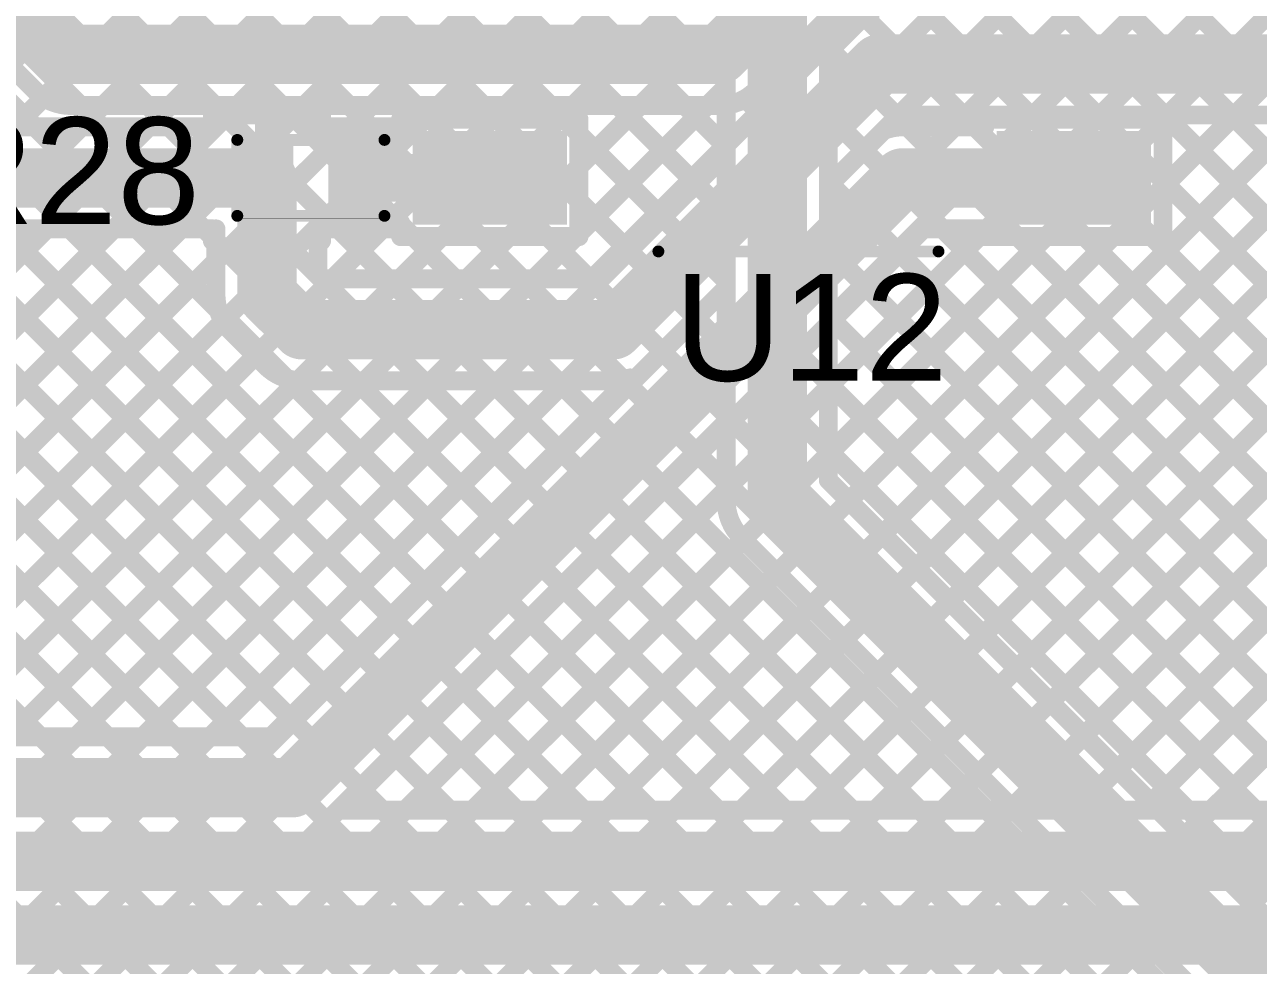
# Model space of a CAD drawing. Header units: millimetres. Extents: x -0.08 to 7.12, y -0.08 to 3.98.
# Drawn here: x 5.215 to 5.735, y 1.626 to 2.023 of the extents above; entities that cross this region are included whole.
import ezdxf

# ---------------------------------------------------------------- set-up
doc = ezdxf.new("R2010")
doc.units = ezdxf.units.MM
doc.header["$MEASUREMENT"] = 0
for name, color, linetype in [('BottomLayer', 5, 'Continuous'), ('TopLayer', 1, 'Continuous'), ('TopOverlay', 2, 'Continuous'), ('TopPaste', 8, 'Continuous'), ('TopSolder', 216, 'Continuous')]:
    doc.layers.add(name, color=color, linetype=linetype)
doc.styles.add('Arial', font='', dxfattribs={"height": 0.2})
doc.styles.get('Arial').set_extended_font_data('Arial')

# ---------------------------------------------------------------- blocks, each defined once
blk = doc.blocks.new('SOP_4_2_54_28')
at = {"layer": 'TopLayer'}
for points in [[(-0.15157, 0.06575), (-0.09449, 0.06575), (-0.09449, 0.03425), (-0.15157, 0.03425)], [(0.09449, 0.06575), (0.15157, 0.06575), (0.15157, 0.03425), (0.09449, 0.03425)], [(-0.15157, -0.03425), (-0.09449, -0.03425), (-0.09449, -0.06575), (-0.15157, -0.06575)], [(0.09449, -0.03425), (0.15157, -0.03425), (0.15157, -0.06575), (0.09449, -0.06575)]]:
    blk.add_hatch(color=1, dxfattribs=at).paths.add_polyline_path(points)
at = {"layer": 'TopPaste'}
for points in [[(-0.15157, 0.06575), (-0.09449, 0.06575), (-0.09449, 0.03425), (-0.15157, 0.03425)], [(0.09449, 0.06575), (0.15157, 0.06575), (0.15157, 0.03425), (0.09449, 0.03425)], [(-0.15157, -0.03425), (-0.09449, -0.03425), (-0.09449, -0.06575), (-0.15157, -0.06575)], [(0.09449, -0.03425), (0.15157, -0.03425), (0.15157, -0.06575), (0.09449, -0.06575)]]:
    blk.add_hatch(color=8, dxfattribs=at).paths.add_polyline_path(points)
at = {"layer": 'TopSolder'}
for points in [[(-0.15557, 0.06975), (-0.09049, 0.06975), (-0.09049, 0.03025), (-0.15557, 0.03025)], [(0.09049, 0.06975), (0.15557, 0.06975), (0.15557, 0.03025), (0.09049, 0.03025)], [(-0.15557, -0.03025), (-0.09049, -0.03025), (-0.09049, -0.06975), (-0.15557, -0.06975)], [(0.09049, -0.03025), (0.15557, -0.03025), (0.15557, -0.06975), (0.09049, -0.06975)]]:
    blk.add_hatch(color=216, dxfattribs=at).paths.add_polyline_path(points)
at = {"layer": 'TopOverlay', "const_width": 0.005}
for points in [[(-0.052, 0.081), (0.066, 0.081)], [(-0.163, 0.048), (-0.163, 0.058)], [(-0.163, 0.058), (-0.158, 0.053)], [(-0.163, 0.048), (-0.158, 0.053)], [(-0.052, -0.081), (0.066, -0.081)]]:
    blk.add_lwpolyline(points, dxfattribs=at)
at = {"layer": 'TopOverlay', "const_width": 0.0025}
for points in [[(-0.05325, 0.081, 1), (-0.05075, 0.081, 1)], [(0.06475, 0.081, 1), (0.06725, 0.081, 1)], [(-0.16425, 0.058, 1), (-0.16175, 0.058, 1)], [(-0.16425, 0.058, 1), (-0.16175, 0.058, 1)], [(-0.15925, 0.053, 1), (-0.15675, 0.053, 1)], [(-0.15925, 0.053, 1), (-0.15675, 0.053, 1)], [(-0.16425, 0.048, 1), (-0.16175, 0.048, 1)], [(-0.16425, 0.048, 1), (-0.16175, 0.048, 1)], [(-0.05325, -0.081, 1), (-0.05075, -0.081, 1)], [(0.06475, -0.081, 1), (0.06725, -0.081, 1)]]:
    blk.add_lwpolyline(points, format="xyb", close=True, dxfattribs=at)
blk = doc.blocks.new('R___0402_44')
at = {"layer": 'TopLayer'}
for points in [[(-0.0275, -0.0125), (-0.0275, 0.0125), (-0.0095, 0.0125), (-0.0095, -0.0125)], [(0.0095, -0.0125), (0.0095, 0.0125), (0.0275, 0.0125), (0.0275, -0.0125)]]:
    blk.add_hatch(color=1, dxfattribs=at).paths.add_polyline_path(points)
at = {"layer": 'TopPaste'}
for points in [[(-0.0275, -0.0125), (-0.0275, 0.0125), (-0.0095, 0.0125), (-0.0095, -0.0125)], [(0.0095, -0.0125), (0.0095, 0.0125), (0.0275, 0.0125), (0.0275, -0.0125)]]:
    blk.add_hatch(color=8, dxfattribs=at).paths.add_polyline_path(points)
at = {"layer": 'TopSolder'}
for points in [[(-0.02967, -0.01467), (-0.02967, 0.01467), (-0.00733, 0.01467), (-0.00733, -0.01467)], [(0.00733, -0.01467), (0.00733, 0.01467), (0.02967, 0.01467), (0.02967, -0.01467)]]:
    blk.add_hatch(color=216, dxfattribs=at).paths.add_polyline_path(points)
at = {"layer": 'TopOverlay'}
for points, const_width in [([(-0.031, 0.016), (0.031, 0.016)], 0.005), ([(-0.031, -0.016), (-0.031, 0.016)], 0.005), ([(0.031, -0.016), (0.031, 0.016)], 0.005), ([(-0.031, -0.016), (0.031, -0.016)], 0.005), ([(-0.032, -0.017), (0.032, -0.017)], 0.000127)]:
    blk.add_lwpolyline(points, dxfattribs=dict(at, const_width=const_width))
for points, const_width in [([(-0.03225, 0.016, 1), (-0.02975, 0.016, 1)], 0.0025), ([(-0.03225, 0.016, 1), (-0.02975, 0.016, 1)], 0.0025), ([(0.02975, 0.016, 1), (0.03225, 0.016, 1)], 0.0025), ([(0.02975, 0.016, 1), (0.03225, 0.016, 1)], 0.0025), ([(-0.03225, -0.016, 1), (-0.02975, -0.016, 1)], 0.0025), ([(-0.03225, -0.016, 1), (-0.02975, -0.016, 1)], 0.0025), ([(0.02975, -0.016, 1), (0.03225, -0.016, 1)], 0.0025), ([(0.02975, -0.016, 1), (0.03225, -0.016, 1)], 0.0025), ([(-0.03203, -0.017, 1), (-0.03197, -0.017, 1)], 0.0000635), ([(0.03197, -0.017, 1), (0.03203, -0.017, 1)], 0.0000635)]:
    blk.add_lwpolyline(points, format="xyb", close=True, dxfattribs=dict(at, const_width=const_width))

msp = doc.modelspace()

# ---------------------------------------------------------------- linework, layer by layer
at = {"layer": 'BottomLayer'}
for points, const_width in [([(4.88723, 2.36832), (5.82055, 1.435)], 0.008), ([(4.91551, 2.36832), (5.84883, 1.435)], 0.008), ([(4.9438, 2.36832), (5.87711, 1.435)], 0.008), ([(4.97208, 2.36832), (5.51077, 1.82963)], 0.008), ([(5.00036, 2.36832), (5.51077, 1.85791)], 0.008), ([(5.02865, 2.36832), (5.51077, 1.8862)], 0.008), ([(5.05693, 2.36832), (5.51077, 1.91448)], 0.008), ([(5.00224, 2.22502), (5.79226, 1.435)], 0.008), ([(4.93053, 1.72738), (5.41415, 2.211)], 0.008), ([(4.93642, 1.70498), (5.44244, 2.211)], 0.008), ([(4.95056, 1.69084), (5.47072, 2.211)], 0.008), ([(4.96471, 1.6767), (5.49901, 2.211)], 0.008), ([(4.97885, 1.66256), (5.52729, 2.211)], 0.008), ([(5.27082, 2.211), (5.51077, 1.97105)], 0.008), ([(5.2991, 2.211), (5.51077, 1.99933)], 0.008), ([(5.55366, 2.211), (6.32966, 1.435)], 0.008), ([(5.55377, 1.95464), (5.81013, 2.211)], 0.008), ([(5.55377, 1.98292), (5.78185, 2.211)], 0.008), ([(5.55377, 2.01121), (5.75356, 2.211)], 0.008), ([(5.55377, 1.8415), (5.92327, 2.211)], 0.008), ([(5.55377, 1.86978), (5.89499, 2.211)], 0.008), ([(5.55377, 1.92635), (5.83842, 2.211)], 0.008), ([(5.55377, 1.89807), (5.8667, 2.211)], 0.008), ([(5.56248, 1.82193), (5.95155, 2.211)], 0.008), ([(5.57662, 1.80778), (5.97984, 2.211)], 0.008), ([(5.59076, 1.79364), (6.00812, 2.211)], 0.008), ([(5.60491, 1.7795), (6.03641, 2.211)], 0.008), ([(5.61905, 1.76536), (6.06469, 2.211)], 0.008), ([(5.63319, 1.75121), (6.09298, 2.211)], 0.008), ([(5.64733, 1.73707), (6.12126, 2.211)], 0.008), ([(5.66147, 1.72293), (6.14954, 2.211)], 0.008), ([(4.99194, 2.20704), (5.76398, 1.435)], 0.008), ([(5.24551, 2.20803), (5.51077, 1.94277)], 0.008), ([(4.97417, 2.19652), (5.73569, 1.435)], 0.008), ([(5.53227, 1.82173), (5.53227, 2.18481)], 0.025), ([(5.51077, 1.82173), (5.51077, 2.18481)], 0.008), ([(5.55377, 1.83064), (5.55377, 2.18481)], 0.008), ([(4.96003, 2.18238), (5.70741, 1.435)], 0.008), ([(5.55377, 2.18261), (6.30138, 1.435)], 0.008), ([(4.94455, 2.16958), (5.67912, 1.435)], 0.008), ([(4.99299, 1.64842), (5.51077, 2.1662)], 0.008), ([(5.67562, 1.70879), (6.13401, 2.16718)], 0.008), ([(4.92991, 2.15593), (5.65084, 1.435)], 0.008), ([(5.55377, 2.15433), (6.27309, 1.435)], 0.008), ([(5.00713, 1.63427), (5.51077, 2.13791)], 0.008), ([(4.93053, 2.12703), (5.62256, 1.435)], 0.008), ([(5.55377, 2.12604), (6.24481, 1.435)], 0.008), ([(5.02127, 1.62013), (5.51077, 2.10963)], 0.008), ([(4.93053, 2.09874), (5.59427, 1.435)], 0.008), ([(5.55377, 2.09776), (6.21653, 1.435)], 0.008), ([(5.03542, 1.60599), (5.51077, 2.08134)], 0.008), ([(4.93053, 2.07046), (5.50736, 1.49362)], 0.008), ([(5.55377, 2.06947), (6.18824, 1.435)], 0.008), ([(5.04956, 1.59185), (5.51077, 2.05306)], 0.008), ([(4.93053, 2.04217), (5.48328, 1.48943)], 0.008), ([(5.55377, 2.04119), (6.15996, 1.435)], 0.008), ([(5.0637, 1.5777), (5.51077, 2.02477)], 0.008), ([(4.93053, 2.01389), (5.46583, 1.47859)], 0.008), ([(5.55377, 2.0129), (6.13167, 1.435)], 0.008), ([(5.07784, 1.56356), (5.51077, 1.99649)], 0.008), ([(4.93053, 1.9856), (5.45335, 1.46278)], 0.008), ([(5.55377, 1.98462), (6.10339, 1.435)], 0.008), ([(5.09148, 1.54892), (5.51077, 1.96821)], 0.008), ([(4.93053, 1.95732), (5.44659, 1.44126)], 0.008), ([(5.55377, 1.95633), (6.0751, 1.435)], 0.008), ([(5.10563, 1.53478), (5.51077, 1.93992)], 0.008), ([(4.93053, 1.92903), (5.42457, 1.435)], 0.008), ([(5.55377, 1.92805), (6.04682, 1.435)], 0.008), ([(5.68976, 1.69465), (5.91269, 1.91758)], 0.008), ([(5.11977, 1.52064), (5.51077, 1.91164)], 0.008), ([(5.55377, 1.89977), (6.01854, 1.435)], 0.008), ([(5.7039, 1.6805), (5.92165, 1.89826)], 0.008), ([(5.13391, 1.50649), (5.51077, 1.88335)], 0.008), ([(5.71804, 1.66636), (5.93879, 1.88711)], 0.008), ([(5.73219, 1.65222), (5.95294, 1.87297)], 0.008), ([(5.55377, 1.87148), (5.99025, 1.435)], 0.008), ([(5.14805, 1.49235), (5.51077, 1.85507)], 0.008), ([(5.55377, 1.8432), (5.96197, 1.435)], 0.008), ([(5.55377, 1.83064), (5.7932, 1.5912)], 0.008), ([(5.1622, 1.47821), (5.51077, 1.82678)], 0.008), ([(5.53227, 1.82173), (5.778, 1.576)], 0.025), ([(5.17634, 1.46407), (5.51793, 1.80566)], 0.008), ([(5.51707, 1.80653), (5.7628, 1.5608)], 0.008), ([(5.19048, 1.44993), (5.53207, 1.79152)], 0.008), ([(5.20462, 1.43578), (5.54622, 1.77738)], 0.008), ([(5.23212, 1.435), (5.56036, 1.76324)], 0.008), ([(5.26041, 1.435), (5.5745, 1.74909)], 0.008), ([(5.28869, 1.435), (5.58864, 1.73495)], 0.008), ([(5.31698, 1.435), (5.60278, 1.72081)], 0.008), ([(5.34526, 1.435), (5.61693, 1.70667)], 0.008), ([(5.37354, 1.435), (5.63107, 1.69253)], 0.008), ([(5.40183, 1.435), (5.64521, 1.67838)], 0.008), ([(5.48531, 1.4902), (5.65935, 1.66424)], 0.008), ([(5.51606, 1.49266), (5.6735, 1.6501)], 0.008), ([(5.53642, 1.48474), (5.68764, 1.63596)], 0.008)]:
    msp.add_lwpolyline(points, dxfattribs=dict(at, const_width=const_width))
for points, const_width in [([(5.50877, 2.02477, 1), (5.51277, 2.02477, 1)], 0.004), ([(5.55177, 2.0129, 1), (5.55577, 2.0129, 1)], 0.004), ([(5.55177, 2.01121, 1), (5.55577, 2.01121, 1)], 0.004), ([(5.50877, 1.99933, 1), (5.51277, 1.99933, 1)], 0.004), ([(5.50877, 1.99649, 1), (5.51277, 1.99649, 1)], 0.004), ([(5.55177, 1.98462, 1), (5.55577, 1.98462, 1)], 0.004), ([(5.55177, 1.98292, 1), (5.55577, 1.98292, 1)], 0.004), ([(5.50877, 1.97105, 1), (5.51277, 1.97105, 1)], 0.004), ([(5.50877, 1.96821, 1), (5.51277, 1.96821, 1)], 0.004), ([(5.55177, 1.95633, 1), (5.55577, 1.95633, 1)], 0.004), ([(5.55177, 1.95464, 1), (5.55577, 1.95464, 1)], 0.004), ([(5.50877, 1.94277, 1), (5.51277, 1.94277, 1)], 0.004), ([(5.50877, 1.93992, 1), (5.51277, 1.93992, 1)], 0.004), ([(5.55177, 1.92805, 1), (5.55577, 1.92805, 1)], 0.004), ([(5.55177, 1.92635, 1), (5.55577, 1.92635, 1)], 0.004), ([(5.50877, 1.91448, 1), (5.51277, 1.91448, 1)], 0.004), ([(5.50877, 1.91164, 1), (5.51277, 1.91164, 1)], 0.004), ([(5.55177, 1.89977, 1), (5.55577, 1.89977, 1)], 0.004), ([(5.55177, 1.89807, 1), (5.55577, 1.89807, 1)], 0.004), ([(5.50877, 1.8862, 1), (5.51277, 1.8862, 1)], 0.004), ([(5.50877, 1.88335, 1), (5.51277, 1.88335, 1)], 0.004), ([(5.55177, 1.87148, 1), (5.55577, 1.87148, 1)], 0.004), ([(5.55177, 1.86978, 1), (5.55577, 1.86978, 1)], 0.004), ([(5.50877, 1.85791, 1), (5.51277, 1.85791, 1)], 0.004), ([(5.50877, 1.85507, 1), (5.51277, 1.85507, 1)], 0.004), ([(5.55177, 1.8432, 1), (5.55577, 1.8432, 1)], 0.004), ([(5.55177, 1.8415, 1), (5.55577, 1.8415, 1)], 0.004), ([(5.55177, 1.83064, 1), (5.55577, 1.83064, 1)], 0.004), ([(5.55177, 1.83064, 1), (5.55577, 1.83064, 1)], 0.004), ([(5.50877, 1.82963, 1), (5.51277, 1.82963, 1)], 0.004), ([(5.50877, 1.82678, 1), (5.51277, 1.82678, 1)], 0.004), ([(5.52602, 1.82173, 1), (5.53852, 1.82173, 1)], 0.0125), ([(5.52602, 1.82173, 1), (5.53852, 1.82173, 1)], 0.0125), ([(5.50877, 1.82173, 1), (5.51277, 1.82173, 1)], 0.004), ([(5.50877, 1.82173, 1), (5.51277, 1.82173, 1)], 0.004), ([(5.50877, 1.82173, 1), (5.51277, 1.82173, 1)], 0.004), ([(5.56048, 1.82193, 1), (5.56448, 1.82193, 1)], 0.004), ([(5.51507, 1.80653, 1), (5.51907, 1.80653, 1)], 0.004), ([(5.51507, 1.80653, 1), (5.51907, 1.80653, 1)], 0.004), ([(5.51507, 1.80653, 1), (5.51907, 1.80653, 1)], 0.004), ([(5.51593, 1.80566, 1), (5.51993, 1.80566, 1)], 0.004), ([(5.57462, 1.80778, 1), (5.57862, 1.80778, 1)], 0.004), ([(5.53007, 1.79152, 1), (5.53407, 1.79152, 1)], 0.004), ([(5.58876, 1.79364, 1), (5.59276, 1.79364, 1)], 0.004), ([(5.60291, 1.7795, 1), (5.60691, 1.7795, 1)], 0.004), ([(5.54422, 1.77738, 1), (5.54822, 1.77738, 1)], 0.004), ([(5.55836, 1.76324, 1), (5.56236, 1.76324, 1)], 0.004), ([(5.61705, 1.76536, 1), (5.62105, 1.76536, 1)], 0.004), ([(5.5725, 1.74909, 1), (5.5765, 1.74909, 1)], 0.004), ([(5.63119, 1.75121, 1), (5.63519, 1.75121, 1)], 0.004), ([(5.64533, 1.73707, 1), (5.64933, 1.73707, 1)], 0.004), ([(5.58664, 1.73495, 1), (5.59064, 1.73495, 1)], 0.004), ([(5.65947, 1.72293, 1), (5.66347, 1.72293, 1)], 0.004), ([(5.60079, 1.72081, 1), (5.60478, 1.72081, 1)], 0.004), ([(5.61493, 1.70667, 1), (5.61893, 1.70667, 1)], 0.004), ([(5.67362, 1.70879, 1), (5.67762, 1.70879, 1)], 0.004), ([(5.62907, 1.69253, 1), (5.63307, 1.69253, 1)], 0.004), ([(5.68776, 1.69465, 1), (5.69176, 1.69465, 1)], 0.004), ([(5.7019, 1.6805, 1), (5.7059, 1.6805, 1)], 0.004), ([(5.64321, 1.67838, 1), (5.64721, 1.67838, 1)], 0.004), ([(5.71604, 1.66636, 1), (5.72004, 1.66636, 1)], 0.004), ([(5.65735, 1.66424, 1), (5.66135, 1.66424, 1)], 0.004), ([(5.6715, 1.6501, 1), (5.6755, 1.6501, 1)], 0.004), ([(5.73019, 1.65222, 1), (5.73419, 1.65222, 1)], 0.004), ([(5.68564, 1.63596, 1), (5.68964, 1.63596, 1)], 0.004)]:
    msp.add_lwpolyline(points, format="xyb", close=True, dxfattribs=dict(at, const_width=const_width))
at = {"layer": 'BottomLayer', "const_width": 0.008}
msp.add_lwpolyline([(5.51707, 1.80653, -0.198912), (5.51077, 1.82173)], format="xyb", dxfattribs=at)
msp.add_lwpolyline([(5.51707, 1.80653, -0.198912), (5.51077, 1.82173)], format="xyb", dxfattribs=at)
at = {"layer": 'TopLayer'}
for points, const_width in [([(5.18676, 2.058), (5.23476, 2.01)], 0.025), ([(5.508, 2.01), (5.556, 2.058)], 0.025), ([(5.16248, 2.0365), (5.21948, 1.9795)], 0.008), ([(5.17786, 2.0365), (5.21956, 1.9948)], 0.008), ([(5.5232, 1.9948), (5.56491, 2.0365)], 0.008), ([(5.56168, 2.03328), (5.56853, 2.02643)], 0.008), ([(5.23476, 2.01), (5.508, 2.01)], 0.025), ([(5.45432, 1.9155), (5.56002, 2.0212)], 0.008), ([(5.54754, 2.01913), (5.55274, 2.01393)], 0.008), ([(5.46322, 1.894), (5.57522, 2.006)], 0.025), ([(5.57522, 2.006), (5.77422, 2.006)], 0.025), ([(5.5334, 2.00499), (5.5386, 1.99979)], 0.008), ([(5.21094, 1.9795), (5.22327, 1.99183)], 0.008), ([(5.23476, 1.9885), (5.508, 1.9885)], 0.008), ([(5.23876, 1.9885), (5.24776, 1.9795)], 0.008), ([(5.23922, 1.9795), (5.24822, 1.9885)], 0.008), ([(5.26705, 1.9885), (5.27605, 1.9795)], 0.008), ([(5.26751, 1.9795), (5.27651, 1.9885)], 0.008), ([(5.29533, 1.9885), (5.29933, 1.9845)], 0.008), ([(5.30079, 1.9845), (5.30479, 1.9885)], 0.008), ([(5.32361, 1.9885), (5.32761, 1.9845)], 0.008), ([(5.32907, 1.9845), (5.33307, 1.9885)], 0.008), ([(5.3519, 1.9885), (5.3609, 1.9795)], 0.008), ([(5.35236, 1.9795), (5.36136, 1.9885)], 0.008), ([(5.38018, 1.9885), (5.38594, 1.98275)], 0.008), ([(5.38389, 1.98275), (5.38964, 1.9885)], 0.008), ([(5.40847, 1.9885), (5.41422, 1.98275)], 0.008), ([(5.41218, 1.98275), (5.41793, 1.9885)], 0.008), ([(5.43675, 1.9885), (5.4425, 1.98275)], 0.008), ([(5.44046, 1.98275), (5.44621, 1.9885)], 0.008), ([(5.4487, 1.9627), (5.4745, 1.9885)], 0.008), ([(5.4487, 1.93442), (5.50278, 1.9885)], 0.008), ([(5.46504, 1.9885), (5.49618, 1.95736)], 0.008), ([(5.49332, 1.9885), (5.51032, 1.9715)], 0.008), ([(5.51873, 1.99137), (5.52446, 1.98564)], 0.008), ([(5.07306, 1.9845), (5.32708, 1.73048)], 0.008), ([(5.10134, 1.9845), (5.34122, 1.74462)], 0.008), ([(5.12962, 1.9845), (5.35536, 1.75877)], 0.008), ([(5.29428, 1.9845), (5.34028, 1.9845)], 0.008), ([(5.29428, 1.9795), (5.29428, 1.9845)], 0.008), ([(5.31728, 1.958), (5.31728, 1.9805)], 0.01), ([(5.34028, 1.9795), (5.34028, 1.9845)], 0.008), ([(5.37361, 1.98275), (5.4487, 1.98275)], 0.008), ([(5.37361, 1.977), (5.37361, 1.98275)], 0.008), ([(5.4487, 1.93325), (5.4487, 1.98275)], 0.008), ([(5.46034, 1.6915), (5.75334, 1.9845)], 0.008), ([(5.57793, 1.97831), (5.58413, 1.9845)], 0.008), ([(5.58315, 1.98352), (5.58717, 1.9795)], 0.008), ([(5.58413, 1.9845), (5.76532, 1.9845)], 0.008), ([(5.60692, 1.9795), (5.61192, 1.9845)], 0.008), ([(5.61046, 1.9845), (5.61546, 1.9795)], 0.008), ([(5.61967, 1.98275), (5.69476, 1.98275)], 0.008), ([(5.61967, 1.9795), (5.61967, 1.98275)], 0.008), ([(5.69476, 1.9542), (5.72505, 1.9845)], 0.008), ([(5.69476, 1.93325), (5.69476, 1.98275)], 0.008), ([(5.69531, 1.9845), (5.9192, 1.76061)], 0.008), ([(5.72359, 1.9845), (5.93334, 1.77475)], 0.008), ([(5.20991, 1.9795), (5.29428, 1.9795)], 0.008), ([(5.34028, 1.9795), (5.37228, 1.9795)], 0.008), ([(5.4487, 1.97656), (5.48203, 1.94322)], 0.008), ([(5.48862, 1.6915), (5.77347, 1.97635)], 0.008), ([(5.585, 1.9795), (5.61967, 1.9795)], 0.008), ([(5.201, 1.958), (5.31728, 1.958)], 0.025), ([(5.31728, 1.90864), (5.31728, 1.958)], 0.025), ([(5.328, 1.701), (5.585, 1.958)], 0.025), ([(5.585, 1.958), (5.65721, 1.958)], 0.025), ([(5.65721, 1.958), (5.671, 1.958)], 0.025), ([(5.35428, 1.958), (5.41102, 1.958)], 0.02), ([(5.51691, 1.6915), (5.78761, 1.9622)], 0.008), ([(5.07352, 1.95575), (5.30677, 1.7225)], 0.008), ([(5.69476, 1.95677), (5.90506, 1.74647)], 0.008), ([(5.4487, 1.94827), (5.46789, 1.92908)], 0.008), ([(5.54519, 1.6915), (5.80175, 1.94806)], 0.008), ([(5.05781, 1.74152), (5.25279, 1.9365)], 0.008), ([(5.05781, 1.76981), (5.22451, 1.9365)], 0.008), ([(5.06707, 1.7225), (5.28107, 1.9365)], 0.008), ([(5.201, 1.9365), (5.29428, 1.9365)], 0.008), ([(5.20591, 1.9365), (5.3695, 1.77291)], 0.008), ([(5.23419, 1.9365), (5.38364, 1.78705)], 0.008), ([(5.26248, 1.9365), (5.29676, 1.90222)], 0.008), ([(5.29076, 1.9365), (5.29428, 1.93298)], 0.008), ([(5.29428, 1.9315), (5.29428, 1.9365)], 0.008), ([(5.29578, 1.9315), (5.29578, 1.9365)], 0.008), ([(5.33878, 1.9315), (5.33878, 1.9365)], 0.008), ([(5.34028, 1.9365), (5.37228, 1.9365)], 0.008), ([(5.34028, 1.9315), (5.34028, 1.9365)], 0.008), ([(5.34493, 1.9155), (5.36593, 1.9365)], 0.008), ([(5.34733, 1.9365), (5.36833, 1.9155)], 0.008), ([(5.34891, 1.6915), (5.59391, 1.9365)], 0.008), ([(5.37361, 1.93325), (5.37361, 1.939)], 0.008), ([(5.37361, 1.93851), (5.37886, 1.93325)], 0.008), ([(5.37549, 1.6915), (5.61967, 1.93569)], 0.008), ([(5.57348, 1.6915), (5.81876, 1.93678)], 0.008), ([(5.59391, 1.9365), (5.61967, 1.9365)], 0.008), ([(5.60176, 1.6915), (5.84676, 1.9365)], 0.008), ([(5.60189, 1.9365), (5.84689, 1.6915)], 0.008), ([(5.61967, 1.93325), (5.61967, 1.9365)], 0.008), ([(5.63004, 1.6915), (5.87504, 1.9365)], 0.008), ([(5.65833, 1.6915), (5.90333, 1.9365)], 0.008), ([(5.06774, 1.93325), (5.27849, 1.7225)], 0.008), ([(5.29578, 1.90864), (5.29578, 1.9315)], 0.008), ([(5.33878, 1.91755), (5.33878, 1.9315)], 0.008), ([(5.37321, 1.9155), (5.39096, 1.93325)], 0.008), ([(5.37361, 1.93325), (5.4487, 1.93325)], 0.008), ([(5.37886, 1.93325), (5.39661, 1.9155)], 0.008), ([(5.4015, 1.9155), (5.41925, 1.93325)], 0.008), ([(5.40377, 1.6915), (5.64552, 1.93325)], 0.008), ([(5.40715, 1.93325), (5.4249, 1.9155)], 0.008), ([(5.42978, 1.9155), (5.44753, 1.93325)], 0.008), ([(5.43205, 1.6915), (5.67381, 1.93325)], 0.008), ([(5.43543, 1.93325), (5.45318, 1.9155)], 0.008), ([(5.61967, 1.93325), (5.69476, 1.93325)], 0.008), ([(5.63342, 1.93325), (5.86263, 1.70404)], 0.008), ([(5.66171, 1.93325), (5.87678, 1.71818)], 0.008), ([(5.68999, 1.93325), (5.89092, 1.73232)], 0.008), ([(5.58376, 1.92635), (5.8186, 1.6915)], 0.008), ([(5.09536, 1.7225), (5.29578, 1.92292)], 0.008), ([(5.05498, 1.91773), (5.2502, 1.7225)], 0.008), ([(5.31728, 1.90864), (5.33192, 1.894)], 0.025), ([(5.34083, 1.9155), (5.45432, 1.9155)], 0.008), ([(5.68661, 1.6915), (5.91269, 1.91758)], 0.008), ([(5.56961, 1.91221), (5.79032, 1.6915)], 0.008), ([(5.33192, 1.894), (5.46322, 1.894)], 0.025), ([(5.7149, 1.6915), (5.92165, 1.89826)], 0.008), ([(5.12364, 1.7225), (5.2988, 1.89766)], 0.008), ([(5.30207, 1.89344), (5.31672, 1.8788)], 0.008), ([(5.55547, 1.89807), (5.76204, 1.6915)], 0.008), ([(5.05498, 1.88944), (5.22192, 1.7225)], 0.008), ([(5.15193, 1.7225), (5.31247, 1.88304)], 0.008), ([(5.54133, 1.88392), (5.73375, 1.6915)], 0.008), ([(5.18021, 1.7225), (5.33027, 1.87256)], 0.008), ([(5.2085, 1.7225), (5.3585, 1.8725)], 0.008), ([(5.23678, 1.7225), (5.38678, 1.8725)], 0.008), ([(5.26506, 1.7225), (5.41506, 1.8725)], 0.008), ([(5.29335, 1.7225), (5.44335, 1.8725)], 0.008), ([(5.31909, 1.7225), (5.47029, 1.87369)], 0.008), ([(5.32549, 1.87348), (5.39779, 1.80119)], 0.008), ([(5.33192, 1.8725), (5.46322, 1.8725)], 0.008), ([(5.35476, 1.8725), (5.41193, 1.81533)], 0.008), ([(5.38305, 1.8725), (5.42607, 1.82948)], 0.008), ([(5.41133, 1.8725), (5.44021, 1.84362)], 0.008), ([(5.43961, 1.8725), (5.45435, 1.85776)], 0.008), ([(5.52719, 1.86978), (5.70547, 1.6915)], 0.008), ([(5.51304, 1.85564), (5.67718, 1.6915)], 0.008), ([(5.4989, 1.8415), (5.6489, 1.6915)], 0.008), ([(5.48476, 1.82735), (5.62061, 1.6915)], 0.008), ([(5.47062, 1.81321), (5.59233, 1.6915)], 0.008), ([(5.45648, 1.79907), (5.56405, 1.6915)], 0.008), ([(5.44233, 1.78493), (5.53576, 1.6915)], 0.008), ([(5.42819, 1.77079), (5.50748, 1.6915)], 0.008), ([(5.41405, 1.75664), (5.47919, 1.6915)], 0.008), ([(5.39991, 1.7425), (5.45091, 1.6915)], 0.008), ([(5.38577, 1.72836), (5.42262, 1.6915)], 0.008), ([(5.01591, 1.7225), (5.31909, 1.7225)], 0.008), ([(5.37162, 1.71422), (5.39434, 1.6915)], 0.008), ([(5.007, 1.701), (5.328, 1.701)], 0.025), ([(5.35748, 1.70008), (5.36606, 1.6915)], 0.008), ([(5.34891, 1.6915), (5.85009, 1.6915)], 0.008), ([(4.989, 1.67), (5.859, 1.67)], 0.025), ([(4.991, 1.639), (5.956, 1.639)], 0.025)]:
    msp.add_lwpolyline(points, dxfattribs=dict(at, const_width=const_width))
at = {"layer": 'TopLayer', "const_width": 0.008}
for points in [[(5.56002, 2.0212, -0.198912), (5.57522, 2.0275)], [(5.56002, 2.0212, -0.198912), (5.57522, 2.0275)], [(5.23476, 1.9885, -0.198912), (5.21956, 1.9948)], [(5.23476, 1.9885, -0.198912), (5.21956, 1.9948)], [(5.5232, 1.9948, -0.198912), (5.508, 1.9885)], [(5.5232, 1.9948, -0.198912), (5.508, 1.9885)], [(5.57793, 1.97831, -0.083924), (5.585, 1.9795)], [(5.57793, 1.97831, -0.083924), (5.585, 1.9795)], [(5.30207, 1.89344, -0.198912), (5.29578, 1.90864)], [(5.30207, 1.89344, -0.198912), (5.29578, 1.90864)], [(5.33192, 1.8725, -0.198912), (5.31672, 1.8788)], [(5.33192, 1.8725, -0.198912), (5.31672, 1.8788)], [(5.47029, 1.87369, -0.083924), (5.46322, 1.8725)], [(5.47029, 1.87369, -0.083924), (5.46322, 1.8725)]]:
    msp.add_lwpolyline(points, format="xyb", dxfattribs=at)
at = {"layer": 'TopLayer'}
for points, const_width in [([(5.56653, 2.02643, 1), (5.57053, 2.02643, 1)], 0.004), ([(5.22851, 2.01, 1), (5.24101, 2.01, 1)], 0.0125), ([(5.22851, 2.01, 1), (5.24101, 2.01, 1)], 0.0125), ([(5.50175, 2.01, 1), (5.51425, 2.01, 1)], 0.0125), ([(5.50175, 2.01, 1), (5.51425, 2.01, 1)], 0.0125), ([(5.54554, 2.01913, 1), (5.54954, 2.01913, 1)], 0.004), ([(5.55802, 2.0212, 1), (5.56202, 2.0212, 1)], 0.004), ([(5.55802, 2.0212, 1), (5.56202, 2.0212, 1)], 0.004), ([(5.55802, 2.0212, 1), (5.56202, 2.0212, 1)], 0.004), ([(5.55075, 2.01393, 1), (5.55474, 2.01393, 1)], 0.004), ([(5.56897, 2.006, 1), (5.58147, 2.006, 1)], 0.0125), ([(5.56897, 2.006, 1), (5.58147, 2.006, 1)], 0.0125), ([(5.5314, 2.00499, 1), (5.5354, 2.00499, 1)], 0.004), ([(5.5366, 1.99979, 1), (5.5406, 1.99979, 1)], 0.004), ([(5.21756, 1.9948, 1), (5.22156, 1.9948, 1)], 0.004), ([(5.21756, 1.9948, 1), (5.22156, 1.9948, 1)], 0.004), ([(5.21756, 1.9948, 1), (5.22156, 1.9948, 1)], 0.004), ([(5.22127, 1.99183, 1), (5.22527, 1.99183, 1)], 0.004), ([(5.5212, 1.9948, 1), (5.5252, 1.9948, 1)], 0.004), ([(5.5212, 1.9948, 1), (5.5252, 1.9948, 1)], 0.004), ([(5.5212, 1.9948, 1), (5.5252, 1.9948, 1)], 0.004), ([(5.23276, 1.9885, 1), (5.23676, 1.9885, 1)], 0.004), ([(5.23276, 1.9885, 1), (5.23676, 1.9885, 1)], 0.004), ([(5.23276, 1.9885, 1), (5.23676, 1.9885, 1)], 0.004), ([(5.23676, 1.9885, 1), (5.24076, 1.9885, 1)], 0.004), ([(5.24622, 1.9885, 1), (5.25022, 1.9885, 1)], 0.004), ([(5.26505, 1.9885, 1), (5.26905, 1.9885, 1)], 0.004), ([(5.27451, 1.9885, 1), (5.27851, 1.9885, 1)], 0.004), ([(5.29333, 1.9885, 1), (5.29733, 1.9885, 1)], 0.004), ([(5.30279, 1.9885, 1), (5.30679, 1.9885, 1)], 0.004), ([(5.32161, 1.9885, 1), (5.32561, 1.9885, 1)], 0.004), ([(5.33107, 1.9885, 1), (5.33507, 1.9885, 1)], 0.004), ([(5.3499, 1.9885, 1), (5.3539, 1.9885, 1)], 0.004), ([(5.35936, 1.9885, 1), (5.36336, 1.9885, 1)], 0.004), ([(5.37818, 1.9885, 1), (5.38218, 1.9885, 1)], 0.004), ([(5.38764, 1.9885, 1), (5.39164, 1.9885, 1)], 0.004), ([(5.40647, 1.9885, 1), (5.41047, 1.9885, 1)], 0.004), ([(5.41593, 1.9885, 1), (5.41993, 1.9885, 1)], 0.004), ([(5.43475, 1.9885, 1), (5.43875, 1.9885, 1)], 0.004), ([(5.44421, 1.9885, 1), (5.44821, 1.9885, 1)], 0.004), ([(5.46304, 1.9885, 1), (5.46704, 1.9885, 1)], 0.004), ([(5.4725, 1.9885, 1), (5.4765, 1.9885, 1)], 0.004), ([(5.49132, 1.9885, 1), (5.49532, 1.9885, 1)], 0.004), ([(5.50078, 1.9885, 1), (5.50478, 1.9885, 1)], 0.004), ([(5.506, 1.9885, 1), (5.51, 1.9885, 1)], 0.004), ([(5.506, 1.9885, 1), (5.51, 1.9885, 1)], 0.004), ([(5.506, 1.9885, 1), (5.51, 1.9885, 1)], 0.004), ([(5.51673, 1.99137, 1), (5.52073, 1.99137, 1)], 0.004), ([(5.29228, 1.9845, 1), (5.29628, 1.9845, 1)], 0.004), ([(5.29228, 1.9845, 1), (5.29628, 1.9845, 1)], 0.004), ([(5.29733, 1.9845, 1), (5.30133, 1.9845, 1)], 0.004), ([(5.29879, 1.9845, 1), (5.30279, 1.9845, 1)], 0.004), ([(5.31478, 1.9805, 1), (5.31978, 1.9805, 1)], 0.005), ([(5.32561, 1.9845, 1), (5.32961, 1.9845, 1)], 0.004), ([(5.32707, 1.9845, 1), (5.33107, 1.9845, 1)], 0.004), ([(5.33828, 1.9845, 1), (5.34228, 1.9845, 1)], 0.004), ([(5.33828, 1.9845, 1), (5.34228, 1.9845, 1)], 0.004), ([(5.37161, 1.98275, 1), (5.37561, 1.98275, 1)], 0.004), ([(5.37161, 1.98275, 1), (5.37561, 1.98275, 1)], 0.004), ([(5.38189, 1.98275, 1), (5.38589, 1.98275, 1)], 0.004), ([(5.38394, 1.98275, 1), (5.38794, 1.98275, 1)], 0.004), ([(5.41017, 1.98275, 1), (5.41418, 1.98275, 1)], 0.004), ([(5.41222, 1.98275, 1), (5.41622, 1.98275, 1)], 0.004), ([(5.43846, 1.98275, 1), (5.44246, 1.98275, 1)], 0.004), ([(5.4405, 1.98275, 1), (5.4445, 1.98275, 1)], 0.004), ([(5.4467, 1.98275, 1), (5.4507, 1.98275, 1)], 0.004), ([(5.4467, 1.98275, 1), (5.4507, 1.98275, 1)], 0.004), ([(5.52246, 1.98564, 1), (5.52646, 1.98564, 1)], 0.004), ([(5.58115, 1.98352, 1), (5.58515, 1.98352, 1)], 0.004), ([(5.58213, 1.9845, 1), (5.58613, 1.9845, 1)], 0.004), ([(5.58213, 1.9845, 1), (5.58613, 1.9845, 1)], 0.004), ([(5.60846, 1.9845, 1), (5.61246, 1.9845, 1)], 0.004), ([(5.60992, 1.9845, 1), (5.61392, 1.9845, 1)], 0.004), ([(5.61767, 1.98275, 1), (5.62167, 1.98275, 1)], 0.004), ([(5.61767, 1.98275, 1), (5.62167, 1.98275, 1)], 0.004), ([(5.69276, 1.98275, 1), (5.69676, 1.98275, 1)], 0.004), ([(5.69276, 1.98275, 1), (5.69676, 1.98275, 1)], 0.004), ([(5.69331, 1.9845, 1), (5.69731, 1.9845, 1)], 0.004), ([(5.72159, 1.9845, 1), (5.72559, 1.9845, 1)], 0.004), ([(5.72305, 1.9845, 1), (5.72705, 1.9845, 1)], 0.004), ([(5.21748, 1.9795, 1), (5.22148, 1.9795, 1)], 0.004), ([(5.23722, 1.9795, 1), (5.24122, 1.9795, 1)], 0.004), ([(5.24576, 1.9795, 1), (5.24976, 1.9795, 1)], 0.004), ([(5.26551, 1.9795, 1), (5.26951, 1.9795, 1)], 0.004), ([(5.27405, 1.9795, 1), (5.27805, 1.9795, 1)], 0.004), ([(5.29228, 1.9795, 1), (5.29628, 1.9795, 1)], 0.004), ([(5.29228, 1.9795, 1), (5.29628, 1.9795, 1)], 0.004), ([(5.33828, 1.9795, 1), (5.34228, 1.9795, 1)], 0.004), ([(5.33828, 1.9795, 1), (5.34228, 1.9795, 1)], 0.004), ([(5.35036, 1.9795, 1), (5.35436, 1.9795, 1)], 0.004), ([(5.3589, 1.9795, 1), (5.3629, 1.9795, 1)], 0.004), ([(5.37028, 1.9795, 1), (5.37428, 1.9795, 1)], 0.004), ([(5.37161, 1.977, 1), (5.37561, 1.977, 1)], 0.004), ([(5.4467, 1.97656, 1), (5.4507, 1.97656, 1)], 0.004), ([(5.57593, 1.97831, 1), (5.57993, 1.97831, 1)], 0.004), ([(5.57593, 1.97831, 1), (5.57993, 1.97831, 1)], 0.004), ([(5.57593, 1.97831, 1), (5.57993, 1.97831, 1)], 0.004), ([(5.583, 1.9795, 1), (5.587, 1.9795, 1)], 0.004), ([(5.583, 1.9795, 1), (5.587, 1.9795, 1)], 0.004), ([(5.583, 1.9795, 1), (5.587, 1.9795, 1)], 0.004), ([(5.58517, 1.9795, 1), (5.58917, 1.9795, 1)], 0.004), ([(5.60492, 1.9795, 1), (5.60892, 1.9795, 1)], 0.004), ([(5.61346, 1.9795, 1), (5.61746, 1.9795, 1)], 0.004), ([(5.61767, 1.9795, 1), (5.62167, 1.9795, 1)], 0.004), ([(5.61767, 1.9795, 1), (5.62167, 1.9795, 1)], 0.004), ([(5.50832, 1.9715, 1), (5.51232, 1.9715, 1)], 0.004), ([(5.31103, 1.958, 1), (5.32353, 1.958, 1)], 0.0125), ([(5.31103, 1.958, 1), (5.32353, 1.958, 1)], 0.0125), ([(5.57875, 1.958, 1), (5.59125, 1.958, 1)], 0.0125), ([(5.57875, 1.958, 1), (5.59125, 1.958, 1)], 0.0125), ([(5.65096, 1.958, 1), (5.66346, 1.958, 1)], 0.0125), ([(5.65096, 1.958, 1), (5.66346, 1.958, 1)], 0.0125), ([(5.66475, 1.958, 1), (5.67725, 1.958, 1)], 0.0125), ([(5.34928, 1.958, 1), (5.35928, 1.958, 1)], 0.01), ([(5.40602, 1.958, 1), (5.41602, 1.958, 1)], 0.01), ([(5.4467, 1.9627, 1), (5.4507, 1.9627, 1)], 0.004), ([(5.31478, 1.958, 1), (5.31978, 1.958, 1)], 0.005), ([(5.49418, 1.95736, 1), (5.49818, 1.95736, 1)], 0.004), ([(5.69276, 1.95677, 1), (5.69676, 1.95677, 1)], 0.004), ([(5.69276, 1.9542, 1), (5.69676, 1.9542, 1)], 0.004), ([(5.4467, 1.94827, 1), (5.4507, 1.94827, 1)], 0.004), ([(5.48003, 1.94322, 1), (5.48403, 1.94322, 1)], 0.004), ([(5.22251, 1.9365, 1), (5.22651, 1.9365, 1)], 0.004), ([(5.23219, 1.9365, 1), (5.23619, 1.9365, 1)], 0.004), ([(5.25079, 1.9365, 1), (5.25479, 1.9365, 1)], 0.004), ([(5.26048, 1.9365, 1), (5.26448, 1.9365, 1)], 0.004), ([(5.27907, 1.9365, 1), (5.28307, 1.9365, 1)], 0.004), ([(5.28876, 1.9365, 1), (5.29276, 1.9365, 1)], 0.004), ([(5.29228, 1.9365, 1), (5.29628, 1.9365, 1)], 0.004), ([(5.29228, 1.9365, 1), (5.29628, 1.9365, 1)], 0.004), ([(5.29378, 1.9365, 1), (5.29778, 1.9365, 1)], 0.004), ([(5.33678, 1.9365, 1), (5.34078, 1.9365, 1)], 0.004), ([(5.33828, 1.9365, 1), (5.34228, 1.9365, 1)], 0.004), ([(5.33828, 1.9365, 1), (5.34228, 1.9365, 1)], 0.004), ([(5.34533, 1.9365, 1), (5.34933, 1.9365, 1)], 0.004), ([(5.36393, 1.9365, 1), (5.36793, 1.9365, 1)], 0.004), ([(5.37028, 1.9365, 1), (5.37428, 1.9365, 1)], 0.004), ([(5.37161, 1.939, 1), (5.37561, 1.939, 1)], 0.004), ([(5.37161, 1.93851, 1), (5.37561, 1.93851, 1)], 0.004), ([(5.59191, 1.9365, 1), (5.59591, 1.9365, 1)], 0.004), ([(5.59191, 1.9365, 1), (5.59591, 1.9365, 1)], 0.004), ([(5.59989, 1.9365, 1), (5.60389, 1.9365, 1)], 0.004), ([(5.61767, 1.9365, 1), (5.62167, 1.9365, 1)], 0.004), ([(5.61767, 1.9365, 1), (5.62167, 1.9365, 1)], 0.004), ([(5.61767, 1.93569, 1), (5.62167, 1.93569, 1)], 0.004), ([(5.29228, 1.93298, 1), (5.29628, 1.93298, 1)], 0.004), ([(5.29228, 1.9315, 1), (5.29628, 1.9315, 1)], 0.004), ([(5.29378, 1.9315, 1), (5.29778, 1.9315, 1)], 0.004), ([(5.29378, 1.9315, 1), (5.29778, 1.9315, 1)], 0.004), ([(5.33678, 1.9315, 1), (5.34078, 1.9315, 1)], 0.004), ([(5.33678, 1.9315, 1), (5.34078, 1.9315, 1)], 0.004), ([(5.33828, 1.9315, 1), (5.34228, 1.9315, 1)], 0.004), ([(5.37161, 1.93325, 1), (5.37561, 1.93325, 1)], 0.004), ([(5.37161, 1.93325, 1), (5.37561, 1.93325, 1)], 0.004), ([(5.37686, 1.93325, 1), (5.38086, 1.93325, 1)], 0.004), ([(5.37686, 1.93325, 1), (5.38086, 1.93325, 1)], 0.004), ([(5.38896, 1.93325, 1), (5.39296, 1.93325, 1)], 0.004), ([(5.40515, 1.93325, 1), (5.40915, 1.93325, 1)], 0.004), ([(5.41725, 1.93325, 1), (5.42125, 1.93325, 1)], 0.004), ([(5.43343, 1.93325, 1), (5.43743, 1.93325, 1)], 0.004), ([(5.44553, 1.93325, 1), (5.44953, 1.93325, 1)], 0.004), ([(5.4467, 1.93442, 1), (5.4507, 1.93442, 1)], 0.004), ([(5.4467, 1.93325, 1), (5.4507, 1.93325, 1)], 0.004), ([(5.4467, 1.93325, 1), (5.4507, 1.93325, 1)], 0.004), ([(5.61767, 1.93325, 1), (5.62167, 1.93325, 1)], 0.004), ([(5.61767, 1.93325, 1), (5.62167, 1.93325, 1)], 0.004), ([(5.63142, 1.93325, 1), (5.63542, 1.93325, 1)], 0.004), ([(5.64352, 1.93325, 1), (5.64752, 1.93325, 1)], 0.004), ([(5.65971, 1.93325, 1), (5.66371, 1.93325, 1)], 0.004), ([(5.67181, 1.93325, 1), (5.67581, 1.93325, 1)], 0.004), ([(5.68799, 1.93325, 1), (5.69199, 1.93325, 1)], 0.004), ([(5.69276, 1.93325, 1), (5.69676, 1.93325, 1)], 0.004), ([(5.69276, 1.93325, 1), (5.69676, 1.93325, 1)], 0.004), ([(5.46589, 1.92908, 1), (5.46989, 1.92908, 1)], 0.004), ([(5.58176, 1.92635, 1), (5.58576, 1.92635, 1)], 0.004), ([(5.29378, 1.92292, 1), (5.29778, 1.92292, 1)], 0.004), ([(5.31103, 1.90864, 1), (5.32353, 1.90864, 1)], 0.0125), ([(5.31103, 1.90864, 1), (5.32353, 1.90864, 1)], 0.0125), ([(5.33678, 1.91755, 1), (5.34078, 1.91755, 1)], 0.004), ([(5.33883, 1.9155, 1), (5.34283, 1.9155, 1)], 0.004), ([(5.34293, 1.9155, 1), (5.34693, 1.9155, 1)], 0.004), ([(5.36633, 1.9155, 1), (5.37033, 1.9155, 1)], 0.004), ([(5.37121, 1.9155, 1), (5.37521, 1.9155, 1)], 0.004), ([(5.39461, 1.9155, 1), (5.39861, 1.9155, 1)], 0.004), ([(5.3995, 1.9155, 1), (5.4035, 1.9155, 1)], 0.004), ([(5.4229, 1.9155, 1), (5.4269, 1.9155, 1)], 0.004), ([(5.42778, 1.9155, 1), (5.43178, 1.9155, 1)], 0.004), ([(5.45118, 1.9155, 1), (5.45518, 1.9155, 1)], 0.004), ([(5.45232, 1.9155, 1), (5.45632, 1.9155, 1)], 0.004), ([(5.45232, 1.9155, 1), (5.45632, 1.9155, 1)], 0.004), ([(5.29378, 1.90864, 1), (5.29778, 1.90864, 1)], 0.004), ([(5.29378, 1.90864, 1), (5.29778, 1.90864, 1)], 0.004), ([(5.29378, 1.90864, 1), (5.29778, 1.90864, 1)], 0.004), ([(5.56761, 1.91221, 1), (5.57161, 1.91221, 1)], 0.004), ([(5.29476, 1.90222, 1), (5.29876, 1.90222, 1)], 0.004), ([(5.32567, 1.894, 1), (5.33817, 1.894, 1)], 0.0125), ([(5.32567, 1.894, 1), (5.33817, 1.894, 1)], 0.0125), ([(5.45697, 1.894, 1), (5.46947, 1.894, 1)], 0.0125), ([(5.45697, 1.894, 1), (5.46947, 1.894, 1)], 0.0125), ([(5.2968, 1.89766, 1), (5.3008, 1.89766, 1)], 0.004), ([(5.30007, 1.89344, 1), (5.30407, 1.89344, 1)], 0.004), ([(5.30007, 1.89344, 1), (5.30407, 1.89344, 1)], 0.004), ([(5.30007, 1.89344, 1), (5.30407, 1.89344, 1)], 0.004), ([(5.55347, 1.89807, 1), (5.55747, 1.89807, 1)], 0.004), ([(5.31047, 1.88304, 1), (5.31447, 1.88304, 1)], 0.004), ([(5.53933, 1.88392, 1), (5.54333, 1.88392, 1)], 0.004), ([(5.31472, 1.8788, 1), (5.31872, 1.8788, 1)], 0.004), ([(5.31472, 1.8788, 1), (5.31872, 1.8788, 1)], 0.004), ([(5.31472, 1.8788, 1), (5.31872, 1.8788, 1)], 0.004), ([(5.32349, 1.87348, 1), (5.32749, 1.87348, 1)], 0.004), ([(5.32827, 1.87256, 1), (5.33227, 1.87256, 1)], 0.004), ([(5.32992, 1.8725, 1), (5.33392, 1.8725, 1)], 0.004), ([(5.32992, 1.8725, 1), (5.33392, 1.8725, 1)], 0.004), ([(5.32992, 1.8725, 1), (5.33392, 1.8725, 1)], 0.004), ([(5.35276, 1.8725, 1), (5.35676, 1.8725, 1)], 0.004), ([(5.3565, 1.8725, 1), (5.3605, 1.8725, 1)], 0.004), ([(5.38105, 1.8725, 1), (5.38505, 1.8725, 1)], 0.004), ([(5.38478, 1.8725, 1), (5.38878, 1.8725, 1)], 0.004), ([(5.40933, 1.8725, 1), (5.41333, 1.8725, 1)], 0.004), ([(5.41306, 1.8725, 1), (5.41706, 1.8725, 1)], 0.004), ([(5.43761, 1.8725, 1), (5.44161, 1.8725, 1)], 0.004), ([(5.44135, 1.8725, 1), (5.44535, 1.8725, 1)], 0.004), ([(5.46122, 1.8725, 1), (5.46522, 1.8725, 1)], 0.004), ([(5.46122, 1.8725, 1), (5.46522, 1.8725, 1)], 0.004), ([(5.46122, 1.8725, 1), (5.46522, 1.8725, 1)], 0.004), ([(5.46829, 1.87369, 1), (5.47229, 1.87369, 1)], 0.004), ([(5.46829, 1.87369, 1), (5.47229, 1.87369, 1)], 0.004), ([(5.46829, 1.87369, 1), (5.47229, 1.87369, 1)], 0.004), ([(5.52519, 1.86978, 1), (5.52919, 1.86978, 1)], 0.004), ([(5.45235, 1.85776, 1), (5.45635, 1.85776, 1)], 0.004), ([(5.51104, 1.85564, 1), (5.51504, 1.85564, 1)], 0.004), ([(5.43821, 1.84362, 1), (5.44221, 1.84362, 1)], 0.004), ([(5.4969, 1.8415, 1), (5.5009, 1.8415, 1)], 0.004), ([(5.42407, 1.82948, 1), (5.42807, 1.82948, 1)], 0.004), ([(5.48276, 1.82735, 1), (5.48676, 1.82735, 1)], 0.004), ([(5.40993, 1.81533, 1), (5.41393, 1.81533, 1)], 0.004), ([(5.46862, 1.81321, 1), (5.47262, 1.81321, 1)], 0.004), ([(5.39579, 1.80119, 1), (5.39979, 1.80119, 1)], 0.004), ([(5.45448, 1.79907, 1), (5.45848, 1.79907, 1)], 0.004), ([(5.38164, 1.78705, 1), (5.38564, 1.78705, 1)], 0.004), ([(5.44033, 1.78493, 1), (5.44433, 1.78493, 1)], 0.004), ([(5.3675, 1.77291, 1), (5.3715, 1.77291, 1)], 0.004), ([(5.42619, 1.77079, 1), (5.43019, 1.77079, 1)], 0.004), ([(5.35336, 1.75877, 1), (5.35736, 1.75877, 1)], 0.004), ([(5.41205, 1.75664, 1), (5.41605, 1.75664, 1)], 0.004), ([(5.33922, 1.74462, 1), (5.34322, 1.74462, 1)], 0.004), ([(5.39791, 1.7425, 1), (5.40191, 1.7425, 1)], 0.004), ([(5.32508, 1.73048, 1), (5.32908, 1.73048, 1)], 0.004), ([(5.38377, 1.72836, 1), (5.38777, 1.72836, 1)], 0.004), ([(5.21992, 1.7225, 1), (5.22392, 1.7225, 1)], 0.004), ([(5.23478, 1.7225, 1), (5.23878, 1.7225, 1)], 0.004), ([(5.2482, 1.7225, 1), (5.2522, 1.7225, 1)], 0.004), ([(5.26306, 1.7225, 1), (5.26706, 1.7225, 1)], 0.004), ([(5.27649, 1.7225, 1), (5.28049, 1.7225, 1)], 0.004), ([(5.29135, 1.7225, 1), (5.29535, 1.7225, 1)], 0.004), ([(5.30477, 1.7225, 1), (5.30877, 1.7225, 1)], 0.004), ([(5.31709, 1.7225, 1), (5.32109, 1.7225, 1)], 0.004), ([(5.31709, 1.7225, 1), (5.32109, 1.7225, 1)], 0.004), ([(5.36962, 1.71422, 1), (5.37362, 1.71422, 1)], 0.004), ([(5.32175, 1.701, 1), (5.33425, 1.701, 1)], 0.0125), ([(5.32175, 1.701, 1), (5.33425, 1.701, 1)], 0.0125), ([(5.35548, 1.70008, 1), (5.35948, 1.70008, 1)], 0.004), ([(5.34691, 1.6915, 1), (5.35091, 1.6915, 1)], 0.004), ([(5.34691, 1.6915, 1), (5.35091, 1.6915, 1)], 0.004), ([(5.36406, 1.6915, 1), (5.36806, 1.6915, 1)], 0.004), ([(5.37349, 1.6915, 1), (5.37749, 1.6915, 1)], 0.004), ([(5.39234, 1.6915, 1), (5.39634, 1.6915, 1)], 0.004), ([(5.40177, 1.6915, 1), (5.40577, 1.6915, 1)], 0.004), ([(5.42062, 1.6915, 1), (5.42462, 1.6915, 1)], 0.004), ([(5.43005, 1.6915, 1), (5.43405, 1.6915, 1)], 0.004), ([(5.44891, 1.6915, 1), (5.45291, 1.6915, 1)], 0.004), ([(5.45834, 1.6915, 1), (5.46234, 1.6915, 1)], 0.004), ([(5.47719, 1.6915, 1), (5.48119, 1.6915, 1)], 0.004), ([(5.48662, 1.6915, 1), (5.49062, 1.6915, 1)], 0.004), ([(5.50548, 1.6915, 1), (5.50948, 1.6915, 1)], 0.004), ([(5.51491, 1.6915, 1), (5.51891, 1.6915, 1)], 0.004), ([(5.53376, 1.6915, 1), (5.53776, 1.6915, 1)], 0.004), ([(5.54319, 1.6915, 1), (5.54719, 1.6915, 1)], 0.004), ([(5.56205, 1.6915, 1), (5.56605, 1.6915, 1)], 0.004), ([(5.57148, 1.6915, 1), (5.57548, 1.6915, 1)], 0.004), ([(5.59033, 1.6915, 1), (5.59433, 1.6915, 1)], 0.004), ([(5.59976, 1.6915, 1), (5.60376, 1.6915, 1)], 0.004), ([(5.61861, 1.6915, 1), (5.62261, 1.6915, 1)], 0.004), ([(5.62804, 1.6915, 1), (5.63204, 1.6915, 1)], 0.004), ([(5.6469, 1.6915, 1), (5.6509, 1.6915, 1)], 0.004), ([(5.65633, 1.6915, 1), (5.66033, 1.6915, 1)], 0.004), ([(5.67518, 1.6915, 1), (5.67918, 1.6915, 1)], 0.004), ([(5.68461, 1.6915, 1), (5.68861, 1.6915, 1)], 0.004), ([(5.70347, 1.6915, 1), (5.70747, 1.6915, 1)], 0.004), ([(5.7129, 1.6915, 1), (5.7169, 1.6915, 1)], 0.004), ([(5.73175, 1.6915, 1), (5.73575, 1.6915, 1)], 0.004)]:
    msp.add_lwpolyline(points, format="xyb", close=True, dxfattribs=dict(at, const_width=const_width))

# ---------------------------------------------------------------- block references
for name, p in [('SOP_4_2_54_28', (5.53418, 2.008)), ('R___0402_44', (5.33578, 1.958))]:
    msp.add_blockref(name, p)

# ---------------------------------------------------------------- texts
at = {"layer": 'TopOverlay', "style": 'Arial'}
for s, p in [('R28', (5.1738, 1.93851)), ('U12', (5.48877, 1.87251))]:
    msp.add_text(s, height=0.045, dxfattribs=at).set_placement(p)

doc.saveas('drawing.dxf')
